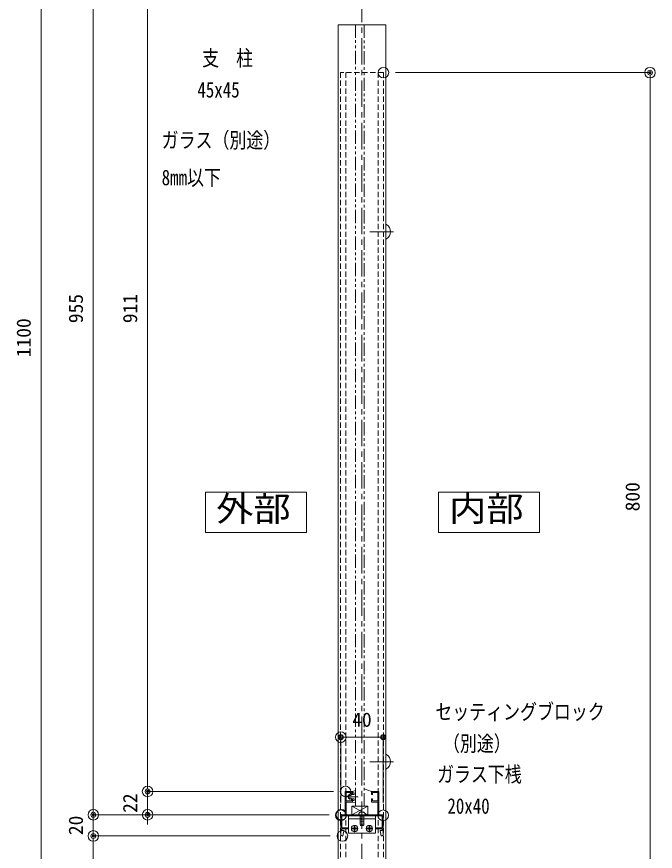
# Model space of a CAD drawing. Units: millimetres, scale not verified. Extents: x -3580 to 3580, y -1188 to 1188.
# Drawn here: x -2080 to -1477, y -617 to 170 of the extents above; entities that cross this region are included whole.
import ezdxf
from ezdxf.enums import TextEntityAlignment as Align

# ---------------------------------------------------------------- set-up
doc = ezdxf.new("R2010")
doc.units = ezdxf.units.MM
doc.header["$LTSCALE"] = 20
doc.header["$PDMODE"] = 32
doc.header["$PDSIZE"] = 10
for name, pattern in [('USER1', [2, 1.25, -0.25, 0.25, -0.25]), ('USER2', [1.25, 0.625, -0.125, 0.125, -0.125, 0.125, -0.125]), ('USER3', [0.375, 0.25, -0.125])]:
    doc.linetypes.add(name, pattern=pattern)
for name, color, linetype, lineweight in [('0-0_0', 7, 'Continuous', 18), ('0-1_DEFPOINTS', 7, 'Continuous', 18), ('0-3_アンカー', 4, 'Continuous', 18), ('0-5_6ﾊｯﾁﾝｸﾞ', 4, 'Continuous', 18), ('0-6_51破線ｱﾙﾐ', 3, 'USER3', 18), ('0-7_2躯体線', 4, 'Continuous', 18), ('0-8_3中心線', 2, 'USER1', 18), ('0-9_41ｱﾙﾐ', 6, 'Continuous', 18), ('0-A_1手摺寸法', 7, 'Continuous', 18), ('0-B_42ｱﾙﾐ部品', 6, 'Continuous', 18), ('0-C_P4-12', 7, 'Continuous', 18), ('0-D_CYAN', 4, 'Continuous', 18), ('0-E_2a', 1, 'USER2', 18)]:
    doc.layers.add(name, color=color, linetype=linetype, lineweight=lineweight)
doc.layers.add('0-2_MOJI', color=7, linetype='Continuous')
doc.styles.add('ＭＳ ゴシック', font='')
doc.styles.get('ＭＳ ゴシック').set_extended_font_data('MS Gothic')

# ---------------------------------------------------------------- blocks, each defined once
blk = doc.blocks.new('HK-027')
at = {"layer": '0-9_41ｱﾙﾐ'}
for p, q in [((7, 0), (0.5, 0)), ((7, -3), (7, 0)), ((25, -3), (25, 0)), ((25, 0), (31.5, 0)), ((0, -22), (0, -0.5)), ((1, -9), (1, -1)), ((6, -1), (1, -1)), ((6, -3), (6, -1)), ((7, -3), (6, -3)), ((7, -7), (6, -7)), ((7, -7), (7, -10)), ((25, -3), (26, -3)), ((25, -7), (25, -10)), ((25, -7), (26, -7)), ((26, -3), (26, -1)), ((26, -1), (31, -1)), ((31, -9), (31, -1)), ((32, -22), (32, -0.5)), ((1, -22), (1, -10)), ((7, -10), (1, -10)), ((25, -10), (31, -10)), ((31, -22), (31, -10)), ((-4, -23.5), (-4, -22.5)), ((-4, -23.5), (-4, -40.5)), ((0, -22), (-3.5, -22)), ((35, -23), (-3, -23)), ((31, -22), (1, -22)), ((32, -22), (35.5, -22)), ((35, -23), (35, -27.2)), ((35, -23), (35, -34.2)), ((36, -23.5), (36, -22.5)), ((36, -23.5), (36, -40.5)), ((-3, -27.2), (-3, -34.2)), ((36, -27.2), (36, -40.5)), ((-3, -34.2), (3, -34.2)), ((-3, -35.2), (3, -35.2)), ((-3, -35.2), (3, -35.2)), ((-3, -35.2), (-3, -37)), ((-3, -35.2), (-3, -37)), ((-3, -37), (-1.5, -37)), ((-1.2, -37.3), (-2.2, -41.8)), ((3, -34.2), (3, -35.2)), ((3, -34.2), (3, -35.2)), ((29, -34.2), (29, -35.2)), ((29, -34.2), (29, -35.2)), ((35, -34.2), (29, -34.2)), ((35, -34.2), (29, -34.2)), ((35, -35.2), (29, -35.2)), ((35, -35.2), (29, -35.2)), ((33.2, -37.3), (34.2, -41.8))]:
    blk.add_line(p, q, dxfattribs=at)
for points in [[(6, -7), (6, -9), (1, -9)], [(26, -7), (26, -9), (31, -9)], [(-3, -23), (-3, -34.2), (3, -34.2)], [(35, -35.2), (35, -37), (33.5, -37)], [(35, -35.2), (35, -37), (33.57, -37)]]:
    blk.add_lwpolyline(points, dxfattribs=at)
for centre, radius, start, end in [((0.5, -0.5), 0.5, 90, 180), ((31.5, -0.5), 0.5, 0, 90), ((-3.5, -22.5), 0.5, 90, 180), ((35.5, -22.5), 0.5, 0, 90), ((-1.5, -37.3), 0.3, 0, 90), ((33.5, -37.3), 0.3, 90, 180), ((-2.5, -40.5), 1.5, 180, 275.99682), ((-2.4, -41.8), 0.2, 286.47213, 360), ((34.4, -41.8), 0.2, 180, 253.52787), ((34.5, -40.5), 1.5, 264.00318, 0)]:
    blk.add_arc(centre, radius, start, end, dxfattribs=at)
blk = doc.blocks.new('hbk-145')
at = {"layer": '0-A_1手摺寸法', "color": 3}
for p, q in [((-5.8, 0), (5.8, 0)), ((-5.8, 0), (-5, -3)), ((0, 2.36), (0, -8.5)), ((5.8, 0), (5, -3)), ((-5, -3), (-3.7, -3)), ((-3.7, -1.5), (-2, -1.5)), ((-3.7, -1.5), (-3.7, -3)), ((-1.5, -6.7), (-2.58, -5.23)), ((-2.39, -5.01), (-1, -5.7)), ((-2, -1.5), (-2, -4.2)), ((-2, -4.2), (-1.25, -4.2)), ((-1.5, -6.7), (1.5, -6.7)), ((-1, -5.7), (-1.25, -4.2)), ((1, -5.7), (1.25, -4.2)), ((1, -5.7), (2.39, -5.01)), ((1.25, -4.2), (2, -4.2)), ((1.5, -6.7), (2.58, -5.23)), ((2, -1.5), (3.7, -1.5)), ((2, -1.5), (2, -4.2)), ((3.7, -1.5), (3.7, -3)), ((3.7, -3), (5, -3))]:
    blk.add_line(p, q, dxfattribs=at)
for centre, start, end in [((-2.45, -5.15), 66.37062, 212.90524), ((2.45, -5.15), 327.09476, 113.62938)]:
    blk.add_arc(centre, 0.15, start, end, dxfattribs=at)
blk = doc.blocks.new('A$C43F735A4')
at = {"layer": '0-5_6ﾊｯﾁﾝｸﾞ'}
for p, q in [((1.25, 14.99), (1.66, 15.99)), ((4.34, 15.99), (1.66, 15.99)), ((4.75, 14.99), (4.34, 15.99)), ((5, 15.42), (1, 14.95)), ((5, 15.42), (1, 14.95)), ((5, 14.01), (1, 13.54)), ((5, 14.01), (1, 13.54)), ((5, 12.6), (1, 12.13)), ((5, 12.6), (1, 12.13)), ((5, 11.19), (1, 10.72)), ((5, 11.19), (1, 10.72)), ((5, 9.78), (1, 9.31)), ((5, 9.78), (1, 9.31)), ((5, 8.37), (1, 7.9)), ((5, 8.37), (1, 7.9)), ((1.25, 5.99), (1.25, 14.99)), ((4.75, 5.99), (4.75, 14.99)), ((0, 5.49), (0, 5.79)), ((5.8, 5.99), (0.2, 5.99)), ((5, 7.06), (1, 6.59)), ((5, 7.06), (1, 6.59)), ((4, 3.49), (2, 3.49)), ((6, 5.49), (6, 5.79))]:
    blk.add_line(p, q, dxfattribs=at)
for centre, radius, start, end in [((0.2, 5.79), 0.2, 90, 180), ((2, 5.49), 2, 180, 270), ((4, 5.49), 2, 270, 0), ((5.8, 5.79), 0.2, 0, 90)]:
    blk.add_arc(centre, radius, start, end, dxfattribs=at)
at = {"layer": '0-6_51破線ｱﾙﾐ'}
blk.add_line((3, 0), (3, 19.15), dxfattribs=at)
blk = doc.blocks.new('simozanuke')
at = {"layer": '0-5_6ﾊｯﾁﾝｸﾞ'}
for p, q in [((-10.3, -12), (-3.7, -12)), ((-7.87, -11.62), (-9.4, -11.62)), ((-9.4, -12.38), (-9.4, -11.62)), ((-7.87, -12.38), (-9.4, -12.38)), ((-7.37, -9.6), (-7.37, -11.12)), ((-6.62, -9.6), (-7.37, -9.6)), ((-7.37, -14.4), (-7.37, -12.88)), ((-6.62, -14.4), (-7.37, -14.4)), ((-7, -15.3), (-7, -8.7)), ((-6.62, -9.6), (-6.62, -11.12)), ((-6.62, -14.4), (-6.62, -12.88)), ((-6.12, -11.62), (-4.59, -11.62)), ((-6.12, -12.38), (-4.59, -12.38)), ((-4.59, -12.38), (-4.59, -11.62)), ((10.3, -12), (3.7, -12)), ((6.13, -11.62), (4.6, -11.62)), ((4.6, -12.38), (4.6, -11.62)), ((6.13, -12.38), (4.6, -12.38)), ((6.63, -9.6), (6.63, -11.12)), ((6.63, -9.6), (7.38, -9.6)), ((6.63, -14.4), (6.63, -12.88)), ((6.63, -14.4), (7.38, -14.4)), ((7, -15.3), (7, -8.7)), ((7.38, -9.6), (7.38, -11.12)), ((7.38, -14.4), (7.38, -12.88)), ((7.88, -11.62), (9.41, -11.62)), ((7.88, -12.38), (9.41, -12.38)), ((9.41, -12.38), (9.41, -11.62))]:
    blk.add_line(p, q, dxfattribs=at)
for centre in [(-7, -12), (7, -12)]:
    blk.add_circle(centre, 3, dxfattribs=at)
for centre, start, end in [((-7.87, -11.12), 270, 0), ((-7.87, -12.88), 0, 90), ((-6.12, -11.12), 180, 270), ((-6.12, -12.88), 90, 180), ((6.13, -11.12), 270, 0), ((6.13, -12.88), 0, 90), ((7.88, -11.12), 180, 270), ((7.88, -12.88), 90, 180)]:
    blk.add_arc(centre, 0.5, start, end, dxfattribs=at)
at = {"layer": '0-B_42ｱﾙﾐ部品'}
for p, q in [((-12.75, 0), (-12.75, -16.5)), ((12.75, 0), (12.75, -16.5)), ((12.75, -3), (-12.75, -3)), ((12.75, -16.5), (-12.75, -16.5))]:
    blk.add_line(p, q, dxfattribs=at)
blk = doc.blocks.new('_ORIGIN2')
at = {"layer": '0-0_0'}
blk.add_line((-0.5, 0), (-1, 0), dxfattribs=at)
for radius in [0.5, 0.25]:
    blk.add_circle((0, 0), radius, dxfattribs=at)
blk = doc.blocks.new('D13')
at = {"layer": '0-1_DEFPOINTS'}
for p in [(31.83, -178.95), (267.04, -178.95), (221.04, -258.95)]:
    blk.add_point(p, dxfattribs=at)
at = {"layer": '0-A_1手摺寸法'}
for p, q in [((255.54, -178.95), (31.83, -178.95)), ((31.83, -254.35), (31.83, -183.55)), ((209.54, -258.95), (31.83, -258.95))]:
    blk.add_line(p, q, dxfattribs=at)
at = {"layer": '0-A_1手摺寸法', "xscale": 4.6, "yscale": 4.6}
for p, rotation in [((31.83, -178.95), 90), ((31.83, -258.95), 270)]:
    blk.add_blockref('_ORIGIN2', p, dxfattribs=dict(at, rotation=rotation))
at = {"layer": '0-A_1手摺寸法', "style": 'ＭＳ ゴシック'}
blk.add_text('80', height=13.49, rotation=90, dxfattribs=at).set_placement((26.08, -228.15), align=Align.BOTTOM_LEFT)
blk = doc.blocks.new('D14')
at = {"layer": '0-1_DEFPOINTS'}
for p in [(31.83, -158.95), (266.04, -158.95), (267.04, -178.95)]:
    blk.add_point(p, dxfattribs=at)
at = {"layer": '0-A_1手摺寸法'}
for p, q in [((31.83, -154.35), (31.83, -149.75)), ((254.54, -158.95), (31.83, -158.95)), ((31.83, -178.95), (31.83, -158.95)), ((255.54, -178.95), (31.83, -178.95)), ((31.83, -183.55), (31.83, -188.15))]:
    blk.add_line(p, q, dxfattribs=at)
at = {"layer": '0-A_1手摺寸法', "xscale": 4.6, "yscale": 4.6}
for p, rotation in [((31.83, -158.95), 270), ((31.83, -178.95), 90)]:
    blk.add_blockref('_ORIGIN2', p, dxfattribs=dict(at, rotation=rotation))
at = {"layer": '0-A_1手摺寸法', "style": 'ＭＳ ゴシック'}
blk.add_text('20', height=13.49, rotation=90, dxfattribs=at).set_placement((26.08, -178.15), align=Align.BOTTOM_LEFT)
blk = doc.blocks.new('D38')
at = {"layer": '0-1_DEFPOINTS'}
for p in [(255.54, 841.05), (-17.4, -258.95), (221.04, -258.95)]:
    blk.add_point(p, dxfattribs=at)
at = {"layer": '0-A_1手摺寸法'}
for p, q in [((244.04, 841.05), (-17.4, 841.05)), ((-17.4, 836.45), (-17.4, -254.35)), ((209.54, -258.95), (-17.4, -258.95))]:
    blk.add_line(p, q, dxfattribs=at)
at = {"layer": '0-A_1手摺寸法', "xscale": 4.6, "yscale": 4.6}
for p, rotation in [((-17.4, 841.05), 90), ((-17.4, -258.95), 270)]:
    blk.add_blockref('_ORIGIN2', p, dxfattribs=dict(at, rotation=rotation))
at = {"layer": '0-A_1手摺寸法', "style": 'ＭＳ ゴシック'}
blk.add_text('1100', height=13.49, rotation=90, dxfattribs=at).set_placement((-23.15, 272.65), align=Align.BOTTOM_LEFT)
blk = doc.blocks.new('D39')
at = {"layer": '0-1_DEFPOINTS'}
for p in [(255.54, 796.05), (31.83, -158.95), (266.04, -158.95)]:
    blk.add_point(p, dxfattribs=at)
at = {"layer": '0-A_1手摺寸法'}
for p, q in [((244.04, 796.05), (31.83, 796.05)), ((31.83, 791.45), (31.83, -154.35)), ((254.54, -158.95), (31.83, -158.95))]:
    blk.add_line(p, q, dxfattribs=at)
at = {"layer": '0-A_1手摺寸法', "xscale": 4.6, "yscale": 4.6}
for p, rotation in [((31.83, 796.05), 90), ((31.83, -158.95), 270)]:
    blk.add_blockref('_ORIGIN2', p, dxfattribs=dict(at, rotation=rotation))
at = {"layer": '0-A_1手摺寸法', "style": 'ＭＳ ゴシック'}
blk.add_text('955', height=13.49, rotation=90, dxfattribs=at).set_placement((26.08, 304.75), align=Align.BOTTOM_LEFT)
blk = doc.blocks.new('D59')
at = {"layer": '0-1_DEFPOINTS'}
for p in [(270.04, 774.05), (83.1, -136.95), (270.04, -136.95)]:
    blk.add_point(p, dxfattribs=at)
at = {"layer": '0-A_1手摺寸法'}
for p, q in [((258.54, 774.05), (83.1, 774.05)), ((83.1, 769.45), (83.1, -132.35)), ((258.54, -136.95), (83.1, -136.95))]:
    blk.add_line(p, q, dxfattribs=at)
at = {"layer": '0-A_1手摺寸法', "xscale": 4.6, "yscale": 4.6}
for p, rotation in [((83.1, 774.05), 90), ((83.1, -136.95), 270)]:
    blk.add_blockref('_ORIGIN2', p, dxfattribs=dict(at, rotation=rotation))
at = {"layer": '0-A_1手摺寸法', "style": 'ＭＳ ゴシック'}
blk.add_text('911', height=13.49, rotation=90, dxfattribs=at).set_placement((77.35, 304.75), align=Align.BOTTOM_LEFT)
blk = doc.blocks.new('D60')
at = {"layer": '0-1_DEFPOINTS'}
for p in [(270.04, -136.95), (83.1, -158.95), (266.04, -158.95)]:
    blk.add_point(p, dxfattribs=at)
at = {"layer": '0-A_1手摺寸法'}
for p, q in [((83.1, -132.35), (83.1, -127.75)), ((258.54, -136.95), (83.1, -136.95)), ((83.1, -136.95), (83.1, -158.95)), ((254.54, -158.95), (83.1, -158.95)), ((83.1, -163.55), (83.1, -168.15))]:
    blk.add_line(p, q, dxfattribs=at)
at = {"layer": '0-A_1手摺寸法', "xscale": 4.6, "yscale": 4.6}
for p, rotation in [((83.1, -136.95), 270), ((83.1, -158.95), 90)]:
    blk.add_blockref('_ORIGIN2', p, dxfattribs=dict(at, rotation=rotation))
at = {"layer": '0-A_1手摺寸法', "style": 'ＭＳ ゴシック'}
blk.add_text('22', height=13.49, rotation=90, dxfattribs=at).set_placement((77.35, -157.15), align=Align.BOTTOM_LEFT)
blk = doc.blocks.new('D64')
at = {"layer": '0-1_DEFPOINTS'}
for p in [(265.54, -85.78), (265.54, -159.45), (305.54, -159.45)]:
    blk.add_point(p, dxfattribs=at)
at = {"layer": '0-A_1手摺寸法'}
for p, q in [((265.54, -147.95), (265.54, -85.78)), ((300.94, -85.78), (270.14, -85.78)), ((305.54, -147.95), (305.54, -85.78))]:
    blk.add_line(p, q, dxfattribs=at)
at = {"layer": '0-A_1手摺寸法', "xscale": 4.6, "yscale": 4.6, "rotation": 180}
blk.add_blockref('_ORIGIN2', (265.54, -85.78), dxfattribs=at)
at = {"layer": '0-A_1手摺寸法', "xscale": 4.6, "yscale": 4.6}
blk.add_blockref('_ORIGIN2', (305.54, -85.78), dxfattribs=at)
at = {"layer": '0-A_1手摺寸法', "style": 'ＭＳ ゴシック'}
blk.add_text('40', height=13.49, dxfattribs=at).set_placement((276.34, -80.03), align=Align.BOTTOM_LEFT)
blk = doc.blocks.new('D65')
at = {"layer": '0-1_DEFPOINTS'}
for p in [(305.79, 541.05), (557.51, 541.05), (305.79, -258.95)]:
    blk.add_point(p, dxfattribs=at)
at = {"layer": '0-A_1手摺寸法'}
for p, q in [((317.29, 541.05), (557.51, 541.05)), ((557.51, -254.35), (557.51, 536.45)), ((317.29, -258.95), (557.51, -258.95))]:
    blk.add_line(p, q, dxfattribs=at)
at = {"layer": '0-A_1手摺寸法', "xscale": 4.6, "yscale": 4.6}
for p, rotation in [((557.51, 541.05), 90), ((557.51, -258.95), 270)]:
    blk.add_blockref('_ORIGIN2', p, dxfattribs=dict(at, rotation=rotation))
at = {"layer": '0-A_1手摺寸法', "style": 'ＭＳ ゴシック'}
blk.add_text('800', height=13.49, rotation=90, dxfattribs=at).set_placement((551.76, 127.25), align=Align.BOTTOM_LEFT)

msp = doc.modelspace()

# ---------------------------------------------------------------- linework, layer by layer
at = {"layer": '0-0_0'}
for p, q in [((-1776.51, 162.38), (-1776.51, -666.69)), ((-1731.51, 162.38), (-1731.51, -666.69))]:
    msp.add_line(p, q, dxfattribs=at)
at = {"layer": '0-1_DEFPOINTS'}
msp.add_line((-1731.51, 162.38), (-1776.51, 162.38), dxfattribs=at)
at = {"layer": '0-3_アンカー', "linetype": 'USER3'}
for p, q in [((-1733.76, 117.11), (-1774.26, 117.11)), ((-1774.26, 117.11), (-1774.26, -682.89)), ((-1769.26, 117.11), (-1769.26, -682.89)), ((-1738.76, 117.11), (-1738.76, -682.89)), ((-1733.76, 117.11), (-1733.76, -682.89))]:
    msp.add_line(p, q, dxfattribs=at)
at = {"layer": '0-7_2躯体線'}
for p, q in [((-1731.51, -39.64), (-1731.51, -26.14)), ((-1731.01, -26.14), (-1731.51, -26.14)), ((-1746.45, -32.89), (-1724.19, -32.89)), ((-1731.01, -39.64), (-1731.51, -39.64)), ((-1731.51, -539.64), (-1731.51, -526.14)), ((-1731.01, -526.14), (-1731.51, -526.14)), ((-1746.45, -532.89), (-1724.19, -532.89)), ((-1731.01, -539.64), (-1731.51, -539.64))]:
    msp.add_line(p, q, dxfattribs=at)
for centre in [(-1734.7, -32.89), (-1734.7, -532.89)]:
    msp.add_arc(centre, 7.7, 298.69866, 61.30134, dxfattribs=at)
at = {"layer": '0-8_3中心線'}
msp.add_line((-1754.01, 469.74), (-1754.01, -842.62), dxfattribs=at)
at = {"layer": '0-A_1手摺寸法', "color": 3}
for p, q in [((-1748.51, -574.89), (-1763.51, -582.89)), ((-1763.51, -574.89), (-1748.51, -582.89))]:
    msp.add_line(p, q, dxfattribs=at)
msp.add_lwpolyline([(-1748.51, -574.89), (-1763.51, -574.89), (-1763.51, -582.89), (-1748.51, -582.89)], close=True, dxfattribs=at)
at = {"layer": '0-C_P4-12'}
for p, q in [((-1901.77, -278.66), (-1901.77, -316.67)), ((-1681.85, -278.66), (-1681.85, -316.67))]:
    msp.add_line(p, q, dxfattribs=at)
for points in [[(-1901.77, -316.67), (-1806.45, -316.67), (-1806.45, -278.66), (-1901.77, -278.66)], [(-1681.85, -316.67), (-1586.53, -316.67), (-1586.53, -278.66), (-1681.85, -278.66)]]:
    msp.add_lwpolyline(points, dxfattribs=at)
at = {"layer": '0-D_CYAN'}
msp.add_line((-1745.01, -560.89), (-1752.01, -558.49), dxfattribs=at)
at = {"layer": '0-E_2a'}
for p, q in [((-1760.01, -574.89), (-1760.01, 162.38)), ((-1752.01, 162.38), (-1752.01, -574.89)), ((-1752.01, -574.89), (-1760.01, -574.89))]:
    msp.add_line(p, q, dxfattribs=at)

# ---------------------------------------------------------------- block references
at = {"layer": '0-2_MOJI', "xscale": -1, "rotation": 180}
msp.add_blockref('A$C43F735A4', (-1757.01, -576.9), dxfattribs=at)
at = {"layer": '0-9_41ｱﾙﾐ'}
for name, p in [('HK-027', (-1770.01, -560.89)), ('simozanuke', (-1754.01, -583.89))]:
    msp.add_blockref(name, p, dxfattribs=at)
at = {"layer": '0-A_1手摺寸法'}
for name in ['D38', 'D39', 'D59', 'D65', 'D64', 'D60', 'D14', 'D13']:
    msp.add_blockref(name, (-2039.54, -423.94), dxfattribs=at)
at = {"layer": '0-D_CYAN', "rotation": 270}
msp.add_blockref('hbk-145', (-1760.01, -565.89), dxfattribs=at)

# ---------------------------------------------------------------- texts
at = {"layer": '0-0_0', "style": 'ＭＳ ゴシック', "width": 0.8}
for s, p in [('支\u3000柱', (-1904.9, 119.15)), ('45x45', (-1909.43, 89.22)), ('ガラス（別途）', (-1943.17, 41.73)), ('8mm以下', (-1943.17, 6.5)), ('セッティングブロック', (-1684.77, -497.47)), ('（別途）', (-1677.54, -527.41)), ('ガラス下桟', (-1683.12, -556.43)), ('20x40', (-1673.36, -586.36))]:
    msp.add_text(s, height=14.66, dxfattribs=at).set_placement(p, align=Align.BOTTOM_LEFT)
at = {"layer": '0-C_P4-12', "style": 'ＭＳ ゴシック', "width": 1.1}
for s, p in [('外部', (-1891.71, -313.04)), ('内部', (-1671.79, -313.04))]:
    msp.add_text(s, height=23.46, dxfattribs=at).set_placement(p, align=Align.BOTTOM_LEFT)

doc.saveas('drawing.dxf')
